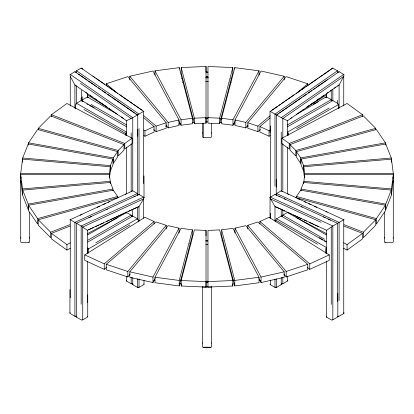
<?xml version="1.0" encoding="UTF-8"?>
<svg xmlns="http://www.w3.org/2000/svg" width="414" height="414" viewBox="0 0 414 414"><rect width="100%" height="100%" fill="white"/><g stroke="black" fill="none" stroke-linecap="round" stroke-linejoin="round"><path stroke-width="0.62" d="M206.022 287.088L206.022 230.412L194.383 229.91L181.197 280.532L181.197 286.017L206.022 287.088L206.022 281.603L181.197 280.532M206.022 123.16L206.022 66.483L181.197 67.554L181.197 73.04L194.383 123.662L206.022 123.16L206.022 117.674L194.383 118.176L181.197 67.554M29.57 212.351L29.57 241.869A1.133 0.652 0 0 1 28.437 242.521L21.859 242.521A1.133 0.652 0 0 1 20.726 241.869L20.7 173.476L22.558 159.147L110.238 166.759L110.238 172.245L109.524 177.741M20.7 178.967L20.943 177.094M109.368 175.919L110.238 166.759M303.762 182.548L304.632 174.61L393.3 174.61L391.442 188.939L391.442 194.425L393.3 180.095M269.99 217.976L270.083 197.38L274.974 194.43L275.776 194.482L276.578 195.268L276.241 194.213L276.578 193.509L281.225 190.823L282.027 190.875L282.829 191.656M219.617 123.662L219.617 118.176L232.803 67.554L207.978 66.483L207.978 123.16L219.617 123.662L232.803 73.04L232.803 67.554M179.231 285.929L179.231 280.444L192.417 229.822L181.037 228.326L154.965 277.251L154.965 282.741L179.231 285.929L192.417 235.307L192.417 229.822M235.39 120.697L232.963 125.251L221.583 123.755L221.583 118.264L234.769 67.642L259.035 70.835L259.035 75.1M181.197 286.017L181.523 284.77M22.708 159.84L22.708 158.013L28.235 144L112.981 159.054L112.981 164.539L110.393 171.111L110.393 165.621L112.981 159.054M301.019 190.864L301.019 189.032L303.607 182.465L391.292 190.073L391.292 195.563L385.765 209.572L385.765 204.086L391.292 190.073M232.963 125.251L232.963 119.76L259.035 70.835M248.302 124.914L245.828 127.89L234.961 125.437L234.961 119.946L261.032 71.022L284.206 76.259L284.206 79.918M152.968 282.555L152.968 277.064L179.039 228.14L168.172 225.682L129.794 271.827L129.794 277.318L152.968 282.555L155.095 278.57M28.556 144.067L28.556 142.851L37.627 129.468L117.555 151.627L117.555 157.113L113.301 163.39L113.301 157.9L117.555 151.627M296.445 197.68L296.445 196.459L300.699 190.186L385.444 205.235L385.444 210.726L376.373 224.103L376.373 218.618L385.444 205.235M131.171 191.656L131.973 190.875L132.775 190.823L137.422 193.509L137.758 194.213L137.422 195.268L138.224 194.482L139.026 194.43L143.917 197.38L143.679 198.875L139.026 206.426L138.224 207.207L137.422 207.259L137.422 219.534M245.828 127.89L245.828 122.404L284.206 76.259M260.349 129.541L257.906 131.616L247.789 128.252L247.789 122.767L286.172 76.621L307.747 83.788L307.747 85.615M127.828 276.956L127.828 271.465L166.211 225.319L156.094 221.961L106.253 264.298L106.253 269.783L127.828 276.956L130.306 273.975M38.254 129.551L38.254 128.335L50.674 115.879L124.009 144.652L124.009 150.137L118.187 155.98L118.187 150.494L124.009 144.652M375.746 219.751L375.746 225.242L363.326 237.693L363.326 232.207L375.746 219.751L295.813 197.592M257.906 131.616L257.906 126.125L270.119 115.749M297.485 92.503L307.747 83.788M270.151 135.569L269.053 136.253L259.92 132.061L259.92 126.575L270.176 117.855M104.245 269.338L104.245 263.853L154.08 221.511L144.947 217.319L84.756 254.91L84.756 260.396L104.245 269.338L106.688 267.263M82.753 69.112L81.956 68.196L81.154 68.093L76.373 70.887L76.502 72.719L75.063 71.643L70.013 74.66L70.251 76.331L74.903 84.953L76.342 86.034M137.758 136.211L137.758 114.797L131.973 118.14L126.187 120.841L126.518 120.624M51.445 116.546L51.445 114.719L66.933 103.469L132.045 138.214L132.045 143.705L124.78 148.978L124.78 143.492L132.045 138.214M343.749 219.798L344.081 219.534L332.494 226.204L326.46 230.438M343.672 248.291L347.067 250.108L347.067 244.617L362.555 233.367L343.92 226.06M347.067 250.108L362.555 238.857L362.555 233.367M271.848 110.264L275.62 107.65M275.905 107.449L277.432 106.393M278.798 105.446L280.475 104.287M281.448 103.614L284.625 101.409M285.551 100.768L289.396 98.108M289.614 97.952L290.628 97.249M290.985 97.005L294.183 94.785M296.217 93.383L300.787 90.216M301.578 89.662L304.756 87.463M305.817 86.728L308.466 84.896M309.413 84.233L310.94 83.183M311.116 83.059L318.045 78.256M319.059 77.553L322.237 75.353M323.122 74.737L328.199 71.224M328.597 70.944L332.685 68.031L337.627 70.887L337.498 72.719L338.937 71.643L343.987 74.66L343.749 76.331L339.097 84.953L337.658 86.034M269.99 132.604L269.99 111.19L270.321 111.407L332.846 68.093M337.498 70.773L274.974 114.093L274.974 186.29M277.085 114.575L278.161 113.829M279.621 112.82L284.697 109.301M285.039 109.068L288.253 106.838M289.267 106.134L292.439 103.935M293.329 103.324L296.885 100.861M297.392 100.509L298.406 99.805M298.789 99.541L301.454 97.694M302.976 96.638L306.189 94.413M308.306 92.943L311.607 90.661M313.595 89.279L315.178 88.182M316.239 87.447L319.939 84.886M320.234 84.679L325.311 81.165M325.756 80.854L327.345 79.757M339.097 71.7L276.578 115.014L276.578 187.211M270.321 111.407L281.225 117.7L343.749 74.385M290.607 118.461L291.689 117.705M299.063 112.603L300.642 111.506M302.07 110.517L303.633 109.436M306.758 107.273L307.799 106.548M308.011 106.398L309.067 105.668M310.924 104.38L311.97 103.66M312.223 103.479L314.329 102.025M316.964 100.198L318.542 99.106M318.739 98.967L319.784 98.247M321.704 96.917L323.95 95.36M327.076 93.191L328.121 92.472M330.129 91.08L331.707 89.983M334.336 88.161L335.935 87.054M259.92 126.575L269.053 130.767L270.151 130.084M307.359 106.843L308.999 105.818M310.091 105.135L326.506 94.884M75.7 108.825L75.7 104.649A1.133 0.652 -60 0 1 76.502 103.262L81.154 100.576A1.133 0.652 -60 0 1 81.894 100.721M117.416 114.295L87.406 96.969L82.753 99.655A1.133 0.652 -60 0 0 82.013 100.654M137.758 114.797L137.422 114.926L143.917 111.216M313.522 104.131L326.03 96.912M87.618 234.94L126.518 212.48L131.171 215.166A1.133 0.652 60 0 1 131.911 216.16M296.584 114.295L318.257 101.782M87.825 240.192L131.171 215.166M287.342 125.002L331.247 99.655A1.133 0.652 60 0 1 331.987 100.654M87.758 242.081L132.775 216.087L137.422 218.773A1.133 0.652 60 0 1 138.224 220.16L138.224 221.951M287.275 126.891L332.846 100.576L337.498 103.262A1.133 0.652 60 0 1 338.3 104.649L338.3 108.825M95.743 242.837L137.422 218.773M329.161 108.075L287.482 132.144A1.133 0.652 60 0 1 288.279 133.525L288.279 135.316M88.208 253.218L88.208 249.037L129.887 224.973M296.615 128.713L338.3 104.649M70.251 312.627A1.133 0.652 0 0 0 70.251 313.553L74.903 316.239A1.133 0.652 0 0 0 76.502 316.239A1.133 0.652 0 0 0 76.502 317.16L81.154 319.846A1.133 0.652 0 0 0 82.753 319.846L87.406 317.16A1.133 0.652 0 0 0 87.654 316.451M132.775 277.613L132.775 284.677L137.422 287.363A1.133 0.652 0 0 0 139.026 287.363L143.679 284.677A1.133 0.652 0 0 0 143.922 283.963M275.776 221.951L275.776 220.16A1.133 0.652 -60 0 1 276.578 218.773L281.225 216.087A1.133 0.652 -60 0 1 281.965 216.232M282.089 216.16A1.133 0.652 -60 0 1 282.829 215.166L287.482 212.48L326.382 234.94M270.078 283.963A1.133 0.652 0 0 0 270.321 284.677L274.974 287.363A1.133 0.652 0 0 0 276.578 287.363L281.225 284.677L281.225 277.566M281.225 284.677A1.133 0.652 0 0 0 281.225 283.75A1.133 0.652 0 0 0 282.829 283.75L287.482 281.065L287.482 276.573M326.346 316.451A1.133 0.652 0 0 0 326.594 317.16L331.247 319.846A1.133 0.652 0 0 0 332.846 319.846L337.498 317.16A1.133 0.652 0 0 0 337.498 316.239A1.133 0.652 0 0 0 339.097 316.239L343.749 313.553A1.133 0.652 0 0 0 343.749 312.627M70.328 248.291L66.933 250.108L66.933 244.617L70.328 242.806M87.318 233.739L117.322 217.728M281.955 138.214L289.22 143.492L289.22 148.978L281.955 143.705L281.955 138.214L347.067 103.469L362.555 114.719L362.555 116.546M132.775 190.823L70.251 219.699L69.919 219.534L70.251 219.798M80.207 215.197L81.967 214.385M97.326 207.29L99.583 206.25M102.967 204.682L105.223 203.641M108.044 202.337L109.736 201.556M125.313 194.363L126.487 193.819M137.422 193.509L74.903 222.385L70.251 219.699L70.251 297.909M139.026 194.43L76.502 223.306L76.171 223.146L76.502 223.405L74.903 222.385L74.903 316.239M88.912 217.671L91.323 216.558M105.912 209.82L107.666 209.013M134.038 196.831L135.166 196.308M143.679 197.116L81.154 225.992L76.502 223.306L76.502 317.16M88.57 229.822L93.802 227.405M95.743 226.51L99.075 224.973M100.188 224.455L103.691 222.841M106.6 221.495L109.079 220.351M110.088 219.886L115.325 217.469M116.308 217.014L120.753 214.959M121.721 214.514L125.209 212.899M128.117 211.559L136.868 207.517M143.849 130.084L144.947 130.767L154.08 126.575L154.08 132.061L144.947 136.253L143.849 135.569M259.92 223.948L259.92 221.511L269.053 217.319L329.244 254.91L329.244 260.396L309.755 269.338L307.312 267.263M259.92 221.511L309.755 263.853L329.244 254.91M118.187 197.592L38.254 219.751L50.674 232.207L69.909 224.662M66.933 250.108L51.445 238.857L51.445 233.367L70.08 226.06M289.22 143.492L362.555 114.719M289.991 144.652L295.813 150.494L295.813 155.98L289.991 150.137L289.991 144.652L363.326 115.879L375.746 128.335L375.746 129.551M106.253 85.615L106.253 83.788L127.828 76.621L166.211 122.767L166.211 128.252L156.094 131.616L153.651 129.541M143.881 115.749L156.094 126.125L166.211 122.767M247.789 228.978L247.789 225.319L257.906 221.961L307.747 264.298L307.747 269.783L286.172 276.956L283.694 273.975M247.789 225.319L286.172 271.465L307.747 264.298M117.555 196.459L113.301 190.186L28.556 205.235L37.627 218.618L117.555 196.459L117.555 197.68M295.813 150.494L375.746 128.335M296.445 151.627L300.699 157.9L300.699 163.39L296.445 157.113L296.445 151.627L376.373 129.468L385.444 142.851L385.444 144.067M129.794 79.918L129.794 76.259L152.968 71.022L179.039 119.946L179.039 125.437L168.172 127.89L165.698 124.914M129.794 76.259L168.172 122.404L179.039 119.946M276.578 207.259L275.776 207.207L274.974 206.426L269.99 197.825M234.961 233.015L234.961 228.14L245.828 225.682L284.206 271.827L284.206 277.318L261.032 282.555L258.905 278.57M234.961 228.14L261.032 277.064L284.206 271.827M112.981 189.032L110.393 182.465L22.708 190.073L28.235 204.086L112.981 189.032L112.981 190.864M300.699 157.9L385.444 142.851M301.019 159.054L303.607 165.621L303.607 171.111L301.019 164.539L301.019 159.054L385.765 144L391.292 158.013L391.292 159.84M154.965 75.1L154.965 70.835L179.231 67.642L192.417 118.264L192.417 123.755L181.037 125.251L178.61 120.697M154.965 70.835L181.037 119.76L192.417 118.264M221.583 229.822L232.963 228.326L259.035 277.251L259.035 282.741L234.769 285.929L221.583 235.307L221.583 229.822L234.769 280.444L234.769 285.929M234.769 280.444L259.035 277.251M22.558 188.939L110.238 181.327L109.368 174.61L20.7 174.61L22.558 188.939L22.558 194.425L20.7 180.095M303.607 165.621L391.292 158.013M304.476 177.741L303.762 172.245L303.762 166.759L391.442 159.147L393.3 173.476L393.274 241.874A1.133 0.652 0 0 1 392.141 242.526L385.563 242.526A1.133 0.652 0 0 1 384.43 241.874L384.43 212.294M207.978 281.603L232.803 280.532L232.803 286.017L207.978 287.088L207.978 230.412L219.617 229.91L232.803 280.532M206.094 71.984L207.89 71.984M206.094 72.31L207.89 72.31M206.094 76.766L207.89 76.766M206.094 77.092L207.89 77.092M202.575 123.377L202.575 136.879A1.133 0.652 0 0 0 203.704 137.531L210.281 137.531A1.133 0.652 0 0 0 211.414 136.879L211.414 123.377M20.7 173.476L109.368 173.476M303.762 166.759L304.632 173.476L393.3 173.476M206.11 281.97L207.906 281.97M206.11 282.296L207.906 282.296M206.11 286.747L207.906 286.747M207.978 117.674L219.617 118.176M303.762 181.327L391.442 188.939M22.708 158.013L110.393 165.621M221.583 118.264L232.963 119.76M154.965 277.251L179.231 280.444M301.019 189.032L385.765 204.086M28.556 142.851L113.301 157.9M234.961 119.946L245.828 122.404M129.794 271.827L152.968 277.064M296.445 196.459L376.373 218.618M38.254 128.335L118.187 150.494M247.789 122.767L257.906 126.125M106.253 264.298L127.828 271.465M344.091 224.662L363.326 232.207M51.445 114.719L124.78 143.492M84.756 254.91L104.245 263.853M281.225 190.823L343.749 219.699L343.749 313.553M287.497 193.814L288.661 194.352M298.002 198.663L299.752 199.476M304.264 201.556L305.956 202.337M308.777 203.641L311.033 204.682M314.417 206.25L316.674 207.29M326.009 211.601L327.179 212.139M276.578 193.509L339.097 222.385L339.097 300.595M274.974 194.43L337.498 223.306L337.498 301.521M278.834 196.308L279.962 196.831M284.19 198.782L285.36 199.325M301.18 206.633L302.349 207.171M323.396 216.889L325.088 217.671M328.126 219.078L330.47 220.16M270.321 197.116L332.846 225.992L332.846 319.846M270.321 198.875L321.093 222.323M277.132 207.517L284.91 211.109M288.801 212.905L291.254 214.038M293.247 214.959L298.297 217.293M298.804 217.526L301.232 218.649M304.166 220.005L306.588 221.123M309.449 222.442L313.812 224.455M314.733 224.885L318.257 226.51M87.54 230.438L81.154 225.992L81.154 304.207M296.678 217.728L326.682 233.739M343.672 242.806L347.067 244.617M281.225 117.7L287.813 120.841L287.482 120.624M331.247 99.655L326.594 96.969A1.133 0.652 60 0 0 325.792 97.43M91.09 104.468L126.658 125.002M282.829 215.166L324.509 239.23M81.718 100.524L94.226 107.743M319.308 237.693L326.377 241.771M81.956 101.042L83.064 101.684M86.956 103.93L88.068 104.571M89.491 105.389L126.725 126.891M281.225 216.087L322.91 240.156M324.265 240.938L325.932 241.9M76.502 103.262L126.518 132.144A1.133 0.652 -60 0 0 125.721 133.525L125.721 135.316M276.578 218.773L326.594 247.655M84.037 109.462L125.721 133.525M275.776 220.16L317.455 244.224M126.518 276.542L126.518 281.065L131.171 283.75A1.133 0.652 0 0 0 132.775 283.75A1.133 0.652 0 0 0 132.775 284.677M87.494 94.884L103.909 105.135M105.001 105.818L106.646 106.843M92.907 76.145L95.023 77.609M95.955 78.256L101.539 82.127M101.901 82.376L104.587 84.233M106.108 85.289L108.245 86.769M109.663 87.752L115.247 91.623M115.651 91.903L117.783 93.383M119.817 94.785L123.051 97.031M123.372 97.249L124.386 97.952M124.64 98.128L128.449 100.768M129.401 101.425L132.573 103.624M133.525 104.287L138.095 107.449M138.39 107.656L142.152 110.264M81.154 68.093L143.679 111.407L143.679 183.604M76.502 70.773L139.026 114.093M78.536 74.127L84.12 77.998M84.451 78.225L87.095 80.062M88.689 81.165L95.044 85.569M95.794 86.086L96.809 86.79M98.221 87.768L100.364 89.253M102.393 90.661L105.637 92.907M107.759 94.376L111.024 96.638M111.997 97.311L115.175 99.515M115.594 99.805L116.608 100.509M116.764 100.612L120.671 103.324M121.53 103.919L124.733 106.134M125.747 106.838L128.951 109.058M129.303 109.301L134.379 112.82M135.833 113.829L136.915 114.575M74.903 71.7L137.422 115.014M70.251 74.385L132.775 117.7L132.775 189.897M80.404 83.364L131.171 118.539M85.879 92.472L86.95 93.212M90.05 95.36L92.224 96.866M94.216 98.247L95.261 98.967M95.391 99.06L96.446 99.79M99.614 101.984L101.197 103.081M102.03 103.66L103.076 104.38M103.831 104.908L105.415 106.005M106.201 106.548L107.242 107.273M109.11 108.561L110.165 109.296M110.367 109.436L111.93 110.517M113.332 111.485L114.911 112.582M121.245 116.971L123.393 118.461M51.445 233.367L66.933 244.617M106.253 83.788L116.515 92.503M143.824 117.855L154.08 126.575M232.477 284.77L232.803 286.017M393.057 177.094L393.3 178.967M391.442 159.147L391.442 162.195M385.765 144L385.765 145.221M343.749 105.984L343.749 76.331L282.829 118.539L282.829 137.862M339.097 108.251L339.097 84.953L287.482 120.712L287.482 135.487M337.829 293.236L337.829 316.7M337.498 100.286L337.498 103.51M332.846 89.088L332.846 100.711M331.247 90.454L331.247 99.79M331.247 227.017L331.247 304.378M326.594 93.988L326.594 97.725M326.594 253.565L326.594 230.267L274.974 206.426L274.974 221.195M326.594 261.162L326.594 317.16M326.196 252.985L326.196 248.809A0.564 0.326 -60 0 1 326.439 248.24M325.792 253.218L325.792 249.037A1.133 0.652 -60 0 1 326.289 247.898M309.755 263.853L309.755 269.338M304.632 173.476L304.632 175.919M303.607 182.465L303.607 183.681M287.88 135.088L287.88 133.298A0.564 0.326 60 0 0 287.482 132.604M287.482 147.053L287.482 193.302M286.172 271.465L286.172 276.956M282.829 143.658L282.829 190.036M282.829 210.007L282.829 215.73M282.829 277.292L282.829 283.75M281.225 132.144L281.225 191.154M281.225 209.023L281.225 216.201M276.578 279.015L276.578 287.363M276.241 179.531L276.241 194.818M274.974 279.01L274.974 287.363M270.321 125.846L270.321 197.416M270.321 213.174L270.321 218.328M270.321 280.164L270.321 284.677M269.053 130.767L269.053 136.253M261.032 277.064L261.032 282.555M234.769 67.642L234.769 68.864M211.425 286.421L211.425 346.865A1.133 0.652 0 0 1 210.296 347.517L203.719 347.517A1.133 0.652 0 0 1 202.586 346.865L202.586 286.421M206.022 66.483L206.022 71.969M206.022 230.412L206.022 235.897M203.704 123.388L203.704 137.531M194.383 118.176L194.383 123.662M181.037 119.76L181.037 125.251M179.231 67.642L179.231 68.864M179.039 228.14L179.039 233.015M168.172 122.404L168.172 127.89M166.211 225.319L166.211 228.978M156.094 126.125L156.094 131.616M154.08 221.511L154.08 223.948M144.947 130.767L144.947 136.253M144.01 175.919L144.01 197.581M144.01 280.392L144.01 284.211M143.679 218.199L143.679 198.875L82.753 227.017L82.753 319.846M139.026 128.531L139.026 195.077M139.026 221.195L139.026 206.426L87.406 230.267L87.406 253.565M139.026 279.01L139.026 287.363M137.422 129.458L137.422 194.119M137.422 278.964L137.422 287.363M132.444 209.572L132.444 216.538M131.171 132.837L131.171 137.991M131.171 143.787L131.171 191.454M131.171 277.333L131.171 283.75M126.518 135.487L126.518 120.712L74.903 84.953L74.903 108.251M126.518 147.053L126.518 193.302M126.518 211.947L126.518 213.236M126.12 135.088L126.12 133.298A0.564 0.326 -60 0 1 126.518 132.604M110.393 182.465L110.393 183.681M110.238 181.327L110.238 182.548M87.804 252.985L87.804 248.809A0.564 0.326 60 0 0 87.561 248.24M87.737 294.975L87.737 316.7M87.406 93.859L87.406 97.73M87.406 261.301L87.406 302.681M82.753 96.674L82.753 99.898M81.486 90.164L81.486 100.985M81.154 97.6L81.154 100.825M76.502 86.593L76.502 104.023M70.251 76.331L70.251 105.984M69.919 289.629L69.919 313.093M50.674 232.207L50.674 237.693L38.254 225.242L38.254 219.751M37.627 218.618L37.627 224.103L28.556 210.726L28.556 205.235M28.235 144L28.235 145.221M28.235 204.086L28.235 209.572L22.708 195.563L22.708 190.073M22.558 159.147L22.558 162.195M223.11 240.327A106.553 61.52 0 0 1 221.847 240.436M207.797 241.051A106.553 61.52 0 0 1 205.96 241.051M205.758 118.016A106.553 61.52 0 0 1 208.211 118.021M220.709 118.544A106.553 61.52 0 0 1 221.992 118.642M207.797 244.514A106.553 61.52 0 0 1 205.96 244.514M190.921 243.83A106.553 61.52 0 0 1 189.638 243.717M207.719 240.643A105.849 61.112 0 0 1 205.789 240.643M192.432 118.984A105.849 61.112 0 0 1 193.69 118.89M205.836 118.425A105.849 61.112 0 0 1 207.766 118.425M220.615 118.947A105.849 61.112 0 0 1 221.894 119.051M165.59 126.705A105.849 61.112 0 0 1 166.79 126.415M178.579 124.096A105.849 61.112 0 0 1 180.504 123.802M192.432 122.451A105.849 61.112 0 0 1 193.69 122.358M205.836 121.892A105.849 61.112 0 0 1 207.766 121.892M219.332 122.321A105.849 61.112 0 0 1 221.894 122.513M233.217 123.822A105.849 61.112 0 0 1 235.074 124.112M247.08 126.493A105.849 61.112 0 0 1 248.302 126.787M260.535 280.268A176.84 102.098 0 0 1 259.288 280.49M234.526 283.833A176.84 102.098 0 0 1 232.596 284.004M181.492 284.045A176.84 102.098 0 0 1 179.583 283.88M154.976 280.62A176.84 102.098 0 0 1 153.734 280.397M233.884 280.423A176.84 102.098 0 0 1 232.596 280.537M208.133 281.629A176.84 102.098 0 0 1 206.203 281.629M181.492 280.583A176.84 102.098 0 0 1 180.219 280.475M181.601 78.474A176.84 102.098 0 0 1 182.89 78.37M206.068 77.434A176.84 102.098 0 0 1 207.999 77.439M180.442 283.543A176.136 101.689 0 0 1 179.164 283.43M182.558 82.272A176.136 101.689 0 0 1 183.806 82.179M205.732 81.31A176.136 101.689 0 0 1 208.247 81.31M229.91 82.189A176.136 101.689 0 0 1 231.193 82.288M233.517 280.045A176.136 101.689 0 0 1 232.238 280.154M207.823 281.22A176.136 101.689 0 0 1 205.939 281.22M181.725 280.19A176.136 101.689 0 0 1 180.442 280.081M205.732 77.842A176.136 101.689 0 0 1 208.247 77.848M230.551 78.774A176.136 101.689 0 0 1 231.835 78.877M202.586 343.066A1.133 0.652 0 0 1 202.663 342.823M202.663 286.664A1.133 0.652 0 0 0 203.719 287.073L210.296 287.073A1.133 0.652 0 0 0 211.347 286.664M211.347 342.823A1.133 0.652 0 0 1 211.43 343.066M210.607 347.134A0.564 0.326 0 0 1 210.296 347.191L203.719 347.191A0.564 0.326 0 0 1 203.409 347.134M393.274 181.43A1.133 0.652 0 0 1 392.762 181.979M393.088 237.719A1.133 0.652 0 0 1 393.274 238.076M393.088 177.275A1.133 0.652 0 0 1 393.274 177.632M384.43 238.076A1.133 0.652 0 0 1 384.761 237.615M385.253 242.149A0.564 0.326 0 0 1 385.036 241.993M29.239 237.605A1.133 0.652 0 0 1 29.57 238.071M20.726 238.071A1.133 0.652 0 0 1 20.912 237.714M20.726 177.627A1.133 0.652 0 0 1 20.912 177.27M21.238 181.974A1.133 0.652 0 0 1 20.726 181.425M28.964 241.988A0.564 0.326 0 0 1 28.747 242.138M211.337 132.842A1.133 0.652 0 0 1 211.414 133.08M202.575 133.08A1.133 0.652 0 0 1 202.653 132.842M82.474 100.416A0.564 0.326 -60 0 1 82.603 100.24M87.406 97.43A0.564 0.326 -60 0 1 87.561 97.378M87.406 96.969A1.133 0.652 -60 0 1 88.208 97.43M143.922 197.328A1.133 0.652 0 0 1 143.922 197.83M326.439 97.378A0.564 0.326 60 0 1 326.594 97.43M331.397 100.24A0.564 0.326 60 0 1 331.526 100.416M270.078 197.83A1.133 0.652 0 0 1 270.078 197.328M76.217 104.023A0.564 0.326 -60 0 1 76.352 103.847M75.917 316.079A0.564 0.326 0 0 1 75.488 316.079M131.455 215.927A0.564 0.326 60 0 1 131.574 216.32M126.518 281.065A1.133 0.652 0 0 1 126.518 280.138M338.512 316.079A0.564 0.326 0 0 1 338.083 316.079M282.426 216.32A0.564 0.326 -60 0 1 282.545 215.927M287.482 280.138A1.133 0.652 0 0 1 287.482 281.065M337.653 103.847A0.564 0.326 60 0 1 337.783 104.023M332.106 100.721A1.133 0.652 60 0 1 332.846 100.576M280.992 284.211A0.564 0.326 0 0 1 280.951 284.335M276.174 287.13A0.564 0.326 0 0 1 275.377 287.13M87.711 247.898A1.133 0.652 60 0 1 88.208 249.037M132.035 216.232A1.133 0.652 60 0 1 132.775 216.087M138.623 287.13A0.564 0.326 0 0 1 137.826 287.13M133.049 284.335A0.564 0.326 0 0 1 133.008 284.211"/></g></svg>
